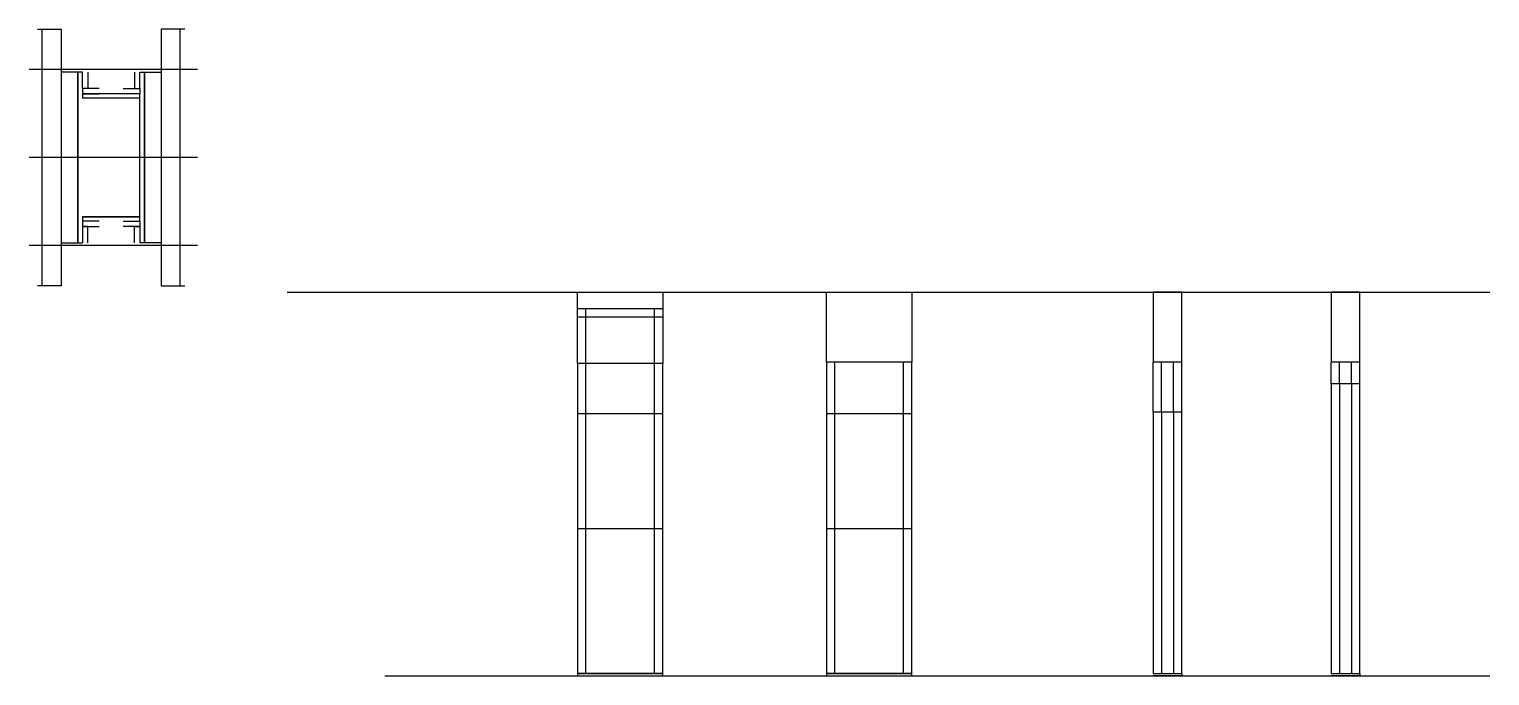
# Model space of a CAD drawing. Header units: metres. Extents: x 5171 to 6400, y 7387 to 7931.
import ezdxf

# ---------------------------------------------------------------- set-up
doc = ezdxf.new("R2010")
doc.units = ezdxf.units.M
for name, color, linetype in [('CHAPA', 7, 'Continuous'), ('COTA', 7, 'Continuous'), ('Hachura', 7, 'Continuous'), ('Madeira', 7, 'Continuous'), ('Nível', 7, 'Continuous'), ('Painéis', 7, 'Continuous'), ('Perfil Metálico', 7, 'Continuous'), ('SARR_2.2x7', 7, 'Continuous'), ('SARRAFO', 7, 'Continuous')]:
    doc.layers.add(name, color=color, linetype=linetype)

msp = doc.modelspace()

# ---------------------------------------------------------------- linework, layer by layer
at = {"layer": 'CHAPA', "color": 7, "lineweight": 25}
for points in [[(5215.5, 7895.1), (5211.5, 7895.1), (5211.5, 7751.1), (5215.5, 7751.1)], [(5215.5, 7895.1), (5211.5, 7895.1), (5211.5, 7751.1), (5215.5, 7751.1)], [(5263.5, 7895.1), (5267.5, 7895.1), (5267.5, 7751.1), (5263.5, 7751.1)], [(5263.5, 7895.1), (5267.5, 7895.1), (5267.5, 7751.1), (5263.5, 7751.1)], [(5263.5, 7873.1), (5263.5, 7876.7), (5215.5, 7876.7), (5215.5, 7873.1)], [(5263.5, 7873.1), (5263.5, 7876.7), (5215.5, 7876.7), (5215.5, 7873.1)], [(5263.5, 7769.5), (5263.5, 7773.1), (5215.5, 7773.1), (5215.5, 7769.5)], [(5263.5, 7769.5), (5263.5, 7773.1), (5215.5, 7773.1), (5215.5, 7769.5)]]:
    msp.add_lwpolyline(points, dxfattribs=at)
at = {"layer": 'COTA', "color": 7, "lineweight": 25}
for p, q in [((5632, 7695.6), (5632, 7709.6)), ((5632, 7709.6), (5704, 7709.6)), ((5704, 7709.6), (5704, 7695.6)), ((5841.7, 7650.6), (5841.7, 7709.6)), ((5841.7, 7709.6), (5913.7, 7709.6)), ((5913.7, 7709.6), (5913.7, 7650.6))]:
    msp.add_line(p, q, dxfattribs=at)
for points in [[(6140.9, 7650.6), (6140.9, 7709.6), (6116.9, 7709.6), (6116.9, 7650.6)], [(6290.7, 7650.6), (6290.7, 7709.6), (6266.7, 7709.6), (6266.7, 7650.6)]]:
    msp.add_lwpolyline(points, dxfattribs=at)
at = {"layer": 'Hachura', "color": 7, "lineweight": 25}
for p, q in [((5312.3, 7897.1), (5170.5, 7897.2)), ((5312.3, 7823.1), (5170.5, 7823.2)), ((5312.3, 7749.1), (5170.5, 7749.1))]:
    msp.add_line(p, q, dxfattribs=at)
at = {"layer": 'Madeira', "color": 7, "lineweight": 25}
for points in [[(5197.5, 7751.1), (5211.5, 7751.1), (5211.5, 7895.1), (5197.5, 7895.1)], [(5281.5, 7751.1), (5267.5, 7751.1), (5267.5, 7895.1), (5281.5, 7895.1)]]:
    msp.add_lwpolyline(points, dxfattribs=at)
at = {"layer": 'Nível', "color": 7, "lineweight": 25}
for p, q in [((5387.8, 7709.6), (6400.2, 7709.6)), ((5469.8, 7386.6), (6400.2, 7386.6))]:
    msp.add_line(p, q, dxfattribs=at)
at = {"layer": 'Painéis', "color": 7, "lineweight": 25}
for p, q in [((5632, 7649.6), (5632, 7695.6)), ((5704, 7695.6), (5632, 7695.6)), ((5704, 7695.6), (5704, 7649.6)), ((5704, 7649.6), (5632, 7649.6)), ((5632, 7649.6), (5632, 7386.6)), ((5704, 7386.6), (5704, 7649.6)), ((5913.7, 7650.6), (5841.7, 7650.6)), ((5841.7, 7650.6), (5841.7, 7386.6)), ((5913.7, 7650.6), (5841.7, 7650.6)), ((5913.7, 7386.6), (5913.7, 7650.6)), ((6116.9, 7608.7), (6116.9, 7650.6)), ((6140.9, 7650.6), (6116.9, 7650.6)), ((6140.9, 7608.7), (6140.9, 7650.6)), ((6266.7, 7632.6), (6266.7, 7650.6)), ((6290.7, 7650.6), (6266.7, 7650.6)), ((6290.7, 7632.6), (6290.7, 7650.6)), ((6266.7, 7632.6), (6266.7, 7388.6)), ((6290.7, 7632.6), (6266.7, 7632.6)), ((6290.7, 7388.6), (6290.7, 7632.6)), ((5632, 7607.6), (5704, 7607.6)), ((5841.7, 7607.6), (5913.7, 7607.6)), ((6116.9, 7608.7), (6116.9, 7388.6)), ((6140.9, 7608.7), (6116.9, 7608.7)), ((6140.9, 7388.6), (6140.9, 7608.7)), ((5632, 7510.6), (5704, 7510.6)), ((5841.7, 7510.6), (5913.7, 7510.6)), ((5632, 7388.6), (5704, 7388.6)), ((5841.7, 7388.6), (5913.7, 7388.6)), ((6116.9, 7388.6), (6140.9, 7388.6)), ((6266.7, 7388.6), (6290.7, 7388.6))]:
    msp.add_line(p, q, dxfattribs=at)
for points in [[(5215.5, 7773.1), (5263.5, 7773.1), (5263.5, 7873.1), (5215.5, 7873.1)], [(5704, 7388.6), (5632, 7388.6), (5632, 7386.6), (5704, 7386.6)], [(5913.7, 7388.6), (5841.7, 7388.6), (5841.7, 7386.6), (5913.7, 7386.6)], [(6116.9, 7388.6), (6140.9, 7388.6), (6140.9, 7386.6), (6116.9, 7386.6)], [(6266.7, 7388.6), (6290.7, 7388.6), (6290.7, 7386.6), (6266.7, 7386.6)]]:
    msp.add_lwpolyline(points, dxfattribs=at)
at = {"layer": 'Perfil Metálico', "color": 7, "lineweight": 25}
for points in [[(5177.5, 7931.1), (5197.5, 7931.1), (5197.5, 7715.1), (5177.5, 7715.1)], [(5193.5, 7715.1), (5181.5, 7715.1), (5181.5, 7931.1), (5193.5, 7931.1)], [(5301.5, 7931.1), (5281.5, 7931.1), (5281.5, 7715.1), (5301.5, 7715.1)], [(5285.5, 7715.1), (5297.5, 7715.1), (5297.5, 7931.1), (5285.5, 7931.1)]]:
    msp.add_lwpolyline(points, dxfattribs=at)
at = {"layer": 'SARR_2.2x7', "color": 7, "lineweight": 25}
for p, q in [((5704, 7688.6), (5632, 7688.6)), ((5639, 7649.6), (5639, 7695.6)), ((5697, 7649.6), (5697, 7695.6)), ((5639, 7607.6), (5639, 7649.6)), ((5697, 7607.6), (5697, 7649.6)), ((5848.7, 7607.6), (5848.7, 7650.6)), ((5906.7, 7607.6), (5906.7, 7650.6)), ((6123.9, 7608.7), (6123.9, 7650.6)), ((6133.9, 7608.7), (6133.9, 7650.6)), ((6273.7, 7632.6), (6273.7, 7650.6)), ((6283.7, 7632.6), (6283.7, 7650.6)), ((6273.7, 7632.6), (6273.7, 7632.6)), ((6273.7, 7632.6), (6273.7, 7632.6)), ((6273.7, 7632.6), (6273.7, 7388.6)), ((6283.7, 7632.6), (6283.7, 7632.6)), ((6283.7, 7632.6), (6283.7, 7632.6)), ((6283.7, 7632.6), (6283.7, 7388.6)), ((5639, 7510.6), (5639, 7607.6)), ((5697, 7510.6), (5697, 7607.6)), ((5848.7, 7510.6), (5848.7, 7607.6)), ((5906.7, 7510.6), (5906.7, 7607.6)), ((6123.9, 7608.7), (6123.9, 7388.6)), ((6133.9, 7608.7), (6133.9, 7388.6)), ((5639, 7388.6), (5639, 7510.6)), ((5697, 7388.6), (5697, 7510.6)), ((5848.7, 7388.6), (5848.7, 7510.6)), ((5906.7, 7388.6), (5906.7, 7510.6)), ((5639, 7388.6), (5639, 7388.6)), ((5697, 7388.6), (5697, 7388.6)), ((5848.7, 7388.6), (5848.7, 7388.6)), ((5906.7, 7388.6), (5906.7, 7388.6))]:
    msp.add_line(p, q, dxfattribs=at)
at = {"layer": 'SARRAFO', "color": 7, "lineweight": 25}
for points in [[(5219.9, 7895.1), (5219.9, 7881.1), (5215.5, 7881.1), (5215.5, 7895.1)], [(5259.1, 7895.1), (5259.1, 7881.1), (5263.5, 7881.1), (5263.5, 7895.1)], [(5229.5, 7881.1), (5215.5, 7881.1), (5215.5, 7876.7), (5229.5, 7876.7)], [(5249.5, 7881.1), (5263.5, 7881.1), (5263.5, 7876.7), (5249.5, 7876.7)], [(5229.5, 7769.5), (5215.5, 7769.5), (5215.5, 7765.1), (5229.5, 7765.1)], [(5219.9, 7751.1), (5219.9, 7765.1), (5215.5, 7765.1), (5215.5, 7751.1)], [(5249.5, 7769.5), (5263.5, 7769.5), (5263.5, 7765.1), (5249.5, 7765.1)], [(5259.1, 7751.1), (5259.1, 7765.1), (5263.5, 7765.1), (5263.5, 7751.1)]]:
    msp.add_lwpolyline(points, dxfattribs=at)

doc.saveas('drawing.dxf')
